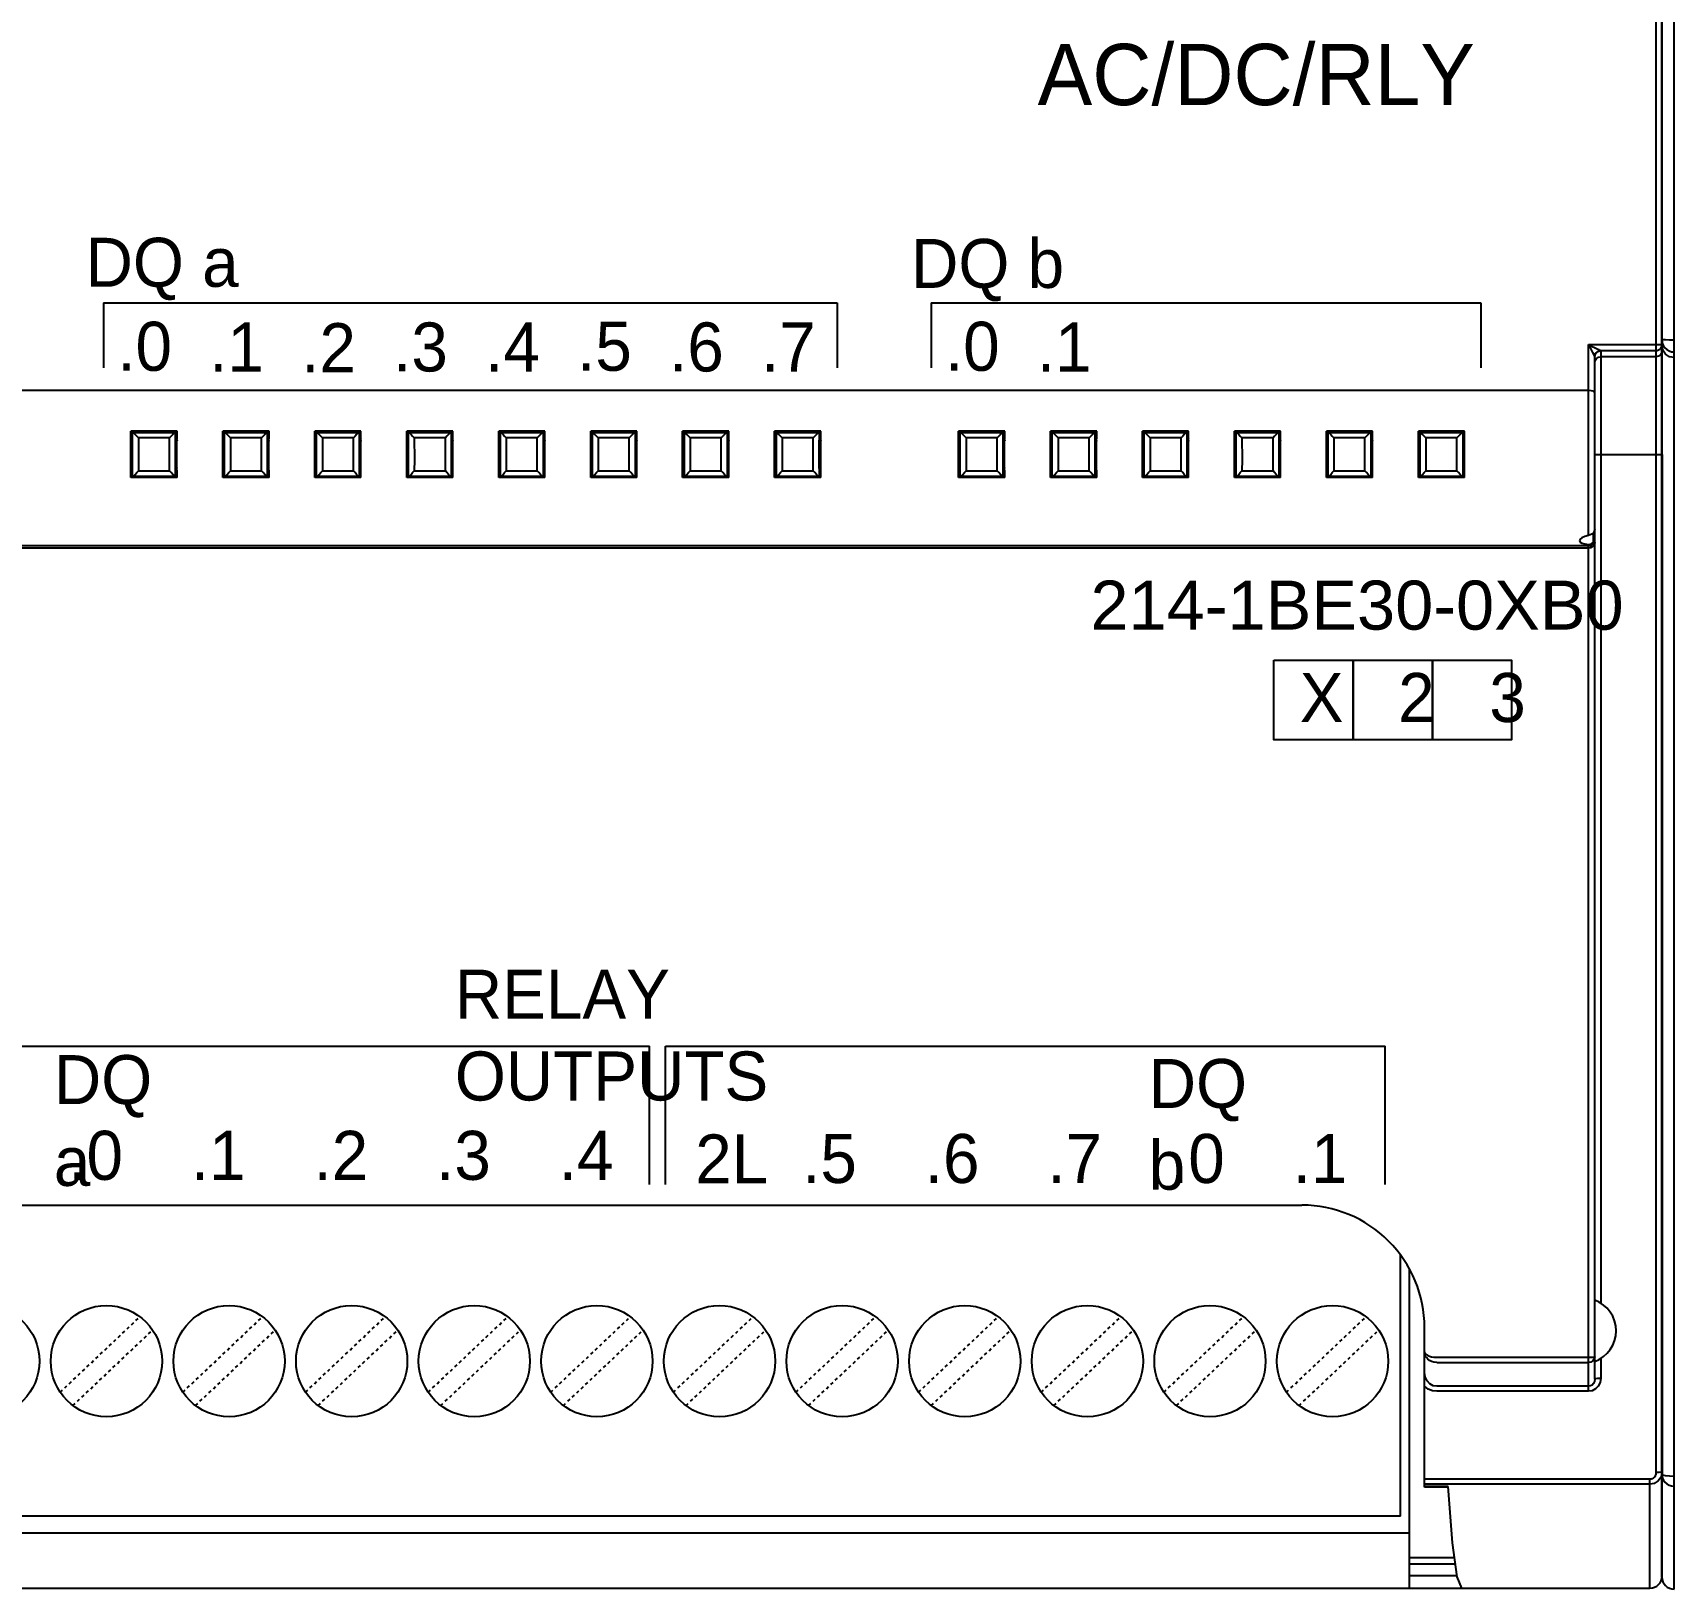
# Model space of a CAD drawing. Header units: millimetres. Extents: x 0 to 3565, y 0 to 2487.
# Drawn here: x 2708.1 to 2761.6, y 1843.8 to 1894.6 of the extents above; entities that cross this region are included whole.
import ezdxf

# ---------------------------------------------------------------- set-up
doc = ezdxf.new("R2010")
doc.units = ezdxf.units.MM
doc.linetypes.add('DOT', pattern=[0.2, 0.1, -0.1])

msp = doc.modelspace()

# ---------------------------------------------------------------- linework, layer by layer
at = {"color": 7, "linetype": 'Continuous'}
for p, q in [((2761.631, 1843.765), (2761.631, 1943.765)), ((2761.231, 1844.165), (2761.231, 1943.365)), ((2761.238, 1844.197), (2761.238, 1943.397)), ((2761.038, 1847.569), (2761.038, 1940.025)), ((2761.231, 1884.536), (2761.231, 1903.179)), ((2758.838, 1878.151), (2758.838, 1884.38)), ((2758.838, 1884.38), (2758.971, 1884.116)), ((2758.838, 1884.38), (2758.915, 1884.341)), ((2758.838, 1884.38), (2761.038, 1884.38)), ((2758.915, 1884.341), (2759.07, 1884.265)), ((2759.07, 1884.265), (2759.159, 1884.221)), ((2759.159, 1884.221), (2759.198, 1884.202)), ((2761.227, 1884.319), (2761.238, 1884.384)), ((2761.238, 1884.384), (2761.238, 1884.184)), ((2758.971, 1884.116), (2759.018, 1884.023)), ((2759.018, 1884.023), (2759.031, 1883.998)), ((2759.038, 1878.046), (2759.038, 1883.982)), ((2759.038, 1878.354), (2759.038, 1883.982)), ((2759.236, 1884.185), (2761.038, 1884.185)), ((2759.238, 1884.181), (2759.238, 1853.095)), ((2761.038, 1883.985), (2759.238, 1883.985)), ((2758.838, 1882.881), (2706.388, 1882.881)), ((2711.285, 1881.55), (2711.332, 1881.504)), ((2712.792, 1881.55), (2711.285, 1881.55)), ((2712.792, 1881.55), (2712.745, 1881.504)), ((2714.332, 1881.504), (2714.285, 1881.55)), ((2715.792, 1881.55), (2714.285, 1881.55)), ((2715.745, 1881.504), (2715.792, 1881.55)), ((2717.332, 1881.504), (2717.285, 1881.55)), ((2718.792, 1881.55), (2717.285, 1881.55)), ((2718.745, 1881.504), (2718.792, 1881.55)), ((2720.332, 1881.504), (2720.285, 1881.55)), ((2721.792, 1881.55), (2720.285, 1881.55)), ((2721.745, 1881.504), (2721.792, 1881.55)), ((2723.332, 1881.504), (2723.285, 1881.55)), ((2724.792, 1881.55), (2723.285, 1881.55)), ((2724.745, 1881.504), (2724.792, 1881.55)), ((2726.332, 1881.504), (2726.285, 1881.55)), ((2727.792, 1881.55), (2726.285, 1881.55)), ((2727.745, 1881.504), (2727.792, 1881.55)), ((2729.332, 1881.504), (2729.285, 1881.55)), ((2730.792, 1881.55), (2729.285, 1881.55)), ((2730.745, 1881.504), (2730.792, 1881.55)), ((2732.332, 1881.504), (2732.285, 1881.55)), ((2733.792, 1881.55), (2732.285, 1881.55)), ((2733.745, 1881.504), (2733.792, 1881.55)), ((2738.332, 1881.504), (2738.285, 1881.55)), ((2739.792, 1881.55), (2738.285, 1881.55)), ((2739.745, 1881.504), (2739.792, 1881.55)), ((2741.332, 1881.504), (2741.285, 1881.55)), ((2742.792, 1881.55), (2741.285, 1881.55)), ((2742.745, 1881.504), (2742.792, 1881.55)), ((2744.332, 1881.504), (2744.285, 1881.55)), ((2745.792, 1881.55), (2744.285, 1881.55)), ((2745.745, 1881.504), (2745.792, 1881.55)), ((2747.332, 1881.504), (2747.285, 1881.55)), ((2748.792, 1881.55), (2747.285, 1881.55)), ((2748.745, 1881.504), (2748.792, 1881.55)), ((2750.332, 1881.504), (2750.285, 1881.55)), ((2751.792, 1881.55), (2750.285, 1881.55)), ((2751.745, 1881.504), (2751.792, 1881.55)), ((2753.332, 1881.504), (2753.285, 1881.55)), ((2754.792, 1881.55), (2753.285, 1881.55)), ((2754.745, 1881.504), (2754.792, 1881.55)), ((2711.332, 1881.504), (2711.375, 1881.503)), ((2712.701, 1881.503), (2711.375, 1881.503)), ((2712.544, 1881.339), (2711.532, 1881.339)), ((2712.701, 1881.503), (2712.745, 1881.504)), ((2712.764, 1881.073), (2712.763, 1880.952)), ((2712.791, 1881.312), (2712.771, 1881.297)), ((2712.771, 1881.297), (2712.791, 1881.225)), ((2714.305, 1881.297), (2714.286, 1881.225)), ((2714.313, 1881.025), (2714.311, 1881.136)), ((2714.314, 1880.898), (2714.313, 1881.025)), ((2714.332, 1881.504), (2714.375, 1881.503)), ((2715.701, 1881.503), (2714.375, 1881.503)), ((2715.544, 1881.339), (2714.532, 1881.339)), ((2715.701, 1881.503), (2715.745, 1881.504)), ((2715.764, 1881.073), (2715.763, 1880.952)), ((2715.791, 1881.312), (2715.771, 1881.297)), ((2715.771, 1881.297), (2715.791, 1881.225)), ((2717.305, 1881.297), (2717.286, 1881.225)), ((2717.313, 1881.025), (2717.311, 1881.136)), ((2717.314, 1880.898), (2717.313, 1881.025)), ((2717.332, 1881.504), (2717.375, 1881.503)), ((2718.701, 1881.503), (2717.375, 1881.503)), ((2718.544, 1881.339), (2717.532, 1881.339)), ((2718.701, 1881.503), (2718.745, 1881.504)), ((2718.764, 1881.073), (2718.763, 1880.952)), ((2718.791, 1881.312), (2718.771, 1881.297)), ((2718.771, 1881.297), (2718.791, 1881.225)), ((2720.305, 1881.297), (2720.286, 1881.225)), ((2720.313, 1881.025), (2720.311, 1881.136)), ((2720.314, 1880.898), (2720.313, 1881.025)), ((2720.332, 1881.504), (2720.375, 1881.503)), ((2721.701, 1881.503), (2720.375, 1881.503)), ((2721.544, 1881.339), (2720.532, 1881.339)), ((2721.701, 1881.503), (2721.745, 1881.504)), ((2721.764, 1881.073), (2721.763, 1880.952)), ((2721.791, 1881.312), (2721.771, 1881.297)), ((2721.771, 1881.297), (2721.791, 1881.225)), ((2723.305, 1881.297), (2723.286, 1881.225)), ((2723.313, 1881.025), (2723.311, 1881.136)), ((2723.314, 1880.898), (2723.313, 1881.025)), ((2723.332, 1881.504), (2723.375, 1881.503)), ((2724.701, 1881.503), (2723.375, 1881.503)), ((2724.544, 1881.339), (2723.532, 1881.339)), ((2724.701, 1881.503), (2724.745, 1881.504)), ((2724.764, 1881.073), (2724.763, 1880.952)), ((2724.791, 1881.312), (2724.771, 1881.297)), ((2724.771, 1881.297), (2724.791, 1881.225)), ((2726.305, 1881.297), (2726.286, 1881.225)), ((2726.313, 1881.025), (2726.311, 1881.136)), ((2726.314, 1880.898), (2726.313, 1881.025)), ((2726.332, 1881.504), (2726.375, 1881.503)), ((2727.701, 1881.503), (2726.375, 1881.503)), ((2727.544, 1881.339), (2726.532, 1881.339)), ((2727.701, 1881.503), (2727.745, 1881.504)), ((2727.764, 1881.073), (2727.763, 1880.952)), ((2727.791, 1881.312), (2727.771, 1881.297)), ((2727.771, 1881.297), (2727.791, 1881.225)), ((2729.305, 1881.297), (2729.286, 1881.225)), ((2729.313, 1881.025), (2729.311, 1881.136)), ((2729.314, 1880.898), (2729.313, 1881.025)), ((2729.332, 1881.504), (2729.375, 1881.503)), ((2730.701, 1881.503), (2729.375, 1881.503)), ((2730.544, 1881.339), (2729.532, 1881.339)), ((2730.701, 1881.503), (2730.745, 1881.504)), ((2730.764, 1881.073), (2730.763, 1880.952)), ((2730.791, 1881.312), (2730.771, 1881.297)), ((2730.771, 1881.297), (2730.791, 1881.225)), ((2732.305, 1881.297), (2732.286, 1881.225)), ((2732.313, 1881.025), (2732.311, 1881.136)), ((2732.314, 1880.898), (2732.313, 1881.025)), ((2732.332, 1881.504), (2732.375, 1881.503)), ((2733.701, 1881.503), (2732.375, 1881.503)), ((2733.544, 1881.339), (2732.532, 1881.339)), ((2733.701, 1881.503), (2733.745, 1881.504)), ((2733.791, 1881.312), (2733.771, 1881.297)), ((2733.771, 1881.297), (2733.791, 1881.225)), ((2738.305, 1881.297), (2738.286, 1881.225)), ((2738.313, 1881.025), (2738.311, 1881.136)), ((2738.314, 1880.898), (2738.313, 1881.025)), ((2738.332, 1881.504), (2738.375, 1881.503)), ((2739.701, 1881.503), (2738.375, 1881.503)), ((2739.544, 1881.339), (2738.532, 1881.339)), ((2739.701, 1881.503), (2739.745, 1881.504)), ((2739.764, 1881.073), (2739.763, 1880.952)), ((2739.791, 1881.312), (2739.771, 1881.297)), ((2739.771, 1881.297), (2739.791, 1881.225)), ((2741.305, 1881.297), (2741.286, 1881.225)), ((2741.313, 1881.025), (2741.311, 1881.136)), ((2741.314, 1880.898), (2741.313, 1881.025)), ((2741.332, 1881.504), (2741.375, 1881.503)), ((2742.701, 1881.503), (2741.375, 1881.503)), ((2742.544, 1881.339), (2741.532, 1881.339)), ((2742.701, 1881.503), (2742.745, 1881.504)), ((2742.764, 1881.073), (2742.763, 1880.952)), ((2742.791, 1881.312), (2742.771, 1881.297)), ((2742.771, 1881.297), (2742.791, 1881.225)), ((2744.305, 1881.297), (2744.286, 1881.225)), ((2744.313, 1881.025), (2744.311, 1881.136)), ((2744.314, 1880.898), (2744.313, 1881.025)), ((2744.332, 1881.504), (2744.375, 1881.503)), ((2745.701, 1881.503), (2744.375, 1881.503)), ((2745.544, 1881.339), (2744.532, 1881.339)), ((2745.701, 1881.503), (2745.745, 1881.504)), ((2745.764, 1881.073), (2745.763, 1880.952)), ((2745.791, 1881.312), (2745.771, 1881.297)), ((2745.771, 1881.297), (2745.791, 1881.225)), ((2747.305, 1881.297), (2747.286, 1881.225)), ((2747.313, 1881.025), (2747.311, 1881.136)), ((2747.314, 1880.898), (2747.313, 1881.025)), ((2747.332, 1881.504), (2747.361, 1881.503)), ((2747.361, 1881.503), (2747.375, 1881.503)), ((2748.701, 1881.503), (2747.375, 1881.503)), ((2748.544, 1881.339), (2747.532, 1881.339)), ((2748.701, 1881.503), (2748.745, 1881.504)), ((2748.764, 1881.073), (2748.763, 1880.952)), ((2748.791, 1881.312), (2748.771, 1881.297)), ((2748.771, 1881.297), (2748.791, 1881.225)), ((2750.305, 1881.297), (2750.286, 1881.225)), ((2750.313, 1881.025), (2750.311, 1881.136)), ((2750.314, 1880.898), (2750.313, 1881.025)), ((2750.332, 1881.504), (2750.361, 1881.503)), ((2750.361, 1881.503), (2750.375, 1881.503)), ((2751.701, 1881.503), (2750.375, 1881.503)), ((2751.544, 1881.339), (2750.532, 1881.339)), ((2751.701, 1881.503), (2751.745, 1881.504)), ((2751.764, 1881.073), (2751.763, 1880.952)), ((2751.791, 1881.312), (2751.771, 1881.297)), ((2751.771, 1881.297), (2751.791, 1881.225)), ((2753.305, 1881.297), (2753.286, 1881.225)), ((2753.313, 1881.025), (2753.311, 1881.136)), ((2753.314, 1880.898), (2753.313, 1881.025)), ((2753.332, 1881.504), (2753.361, 1881.503)), ((2753.361, 1881.503), (2753.375, 1881.503)), ((2754.701, 1881.503), (2753.375, 1881.503)), ((2754.544, 1881.339), (2753.532, 1881.339)), ((2754.701, 1881.503), (2754.745, 1881.504)), ((2712.763, 1880.952), (2712.763, 1880.821)), ((2712.763, 1880.821), (2712.763, 1880.688)), ((2712.763, 1880.688), (2712.764, 1880.563)), ((2712.764, 1880.563), (2712.765, 1880.454)), ((2714.312, 1880.512), (2714.313, 1880.633)), ((2714.313, 1880.633), (2714.314, 1880.764)), ((2714.314, 1880.764), (2714.314, 1880.898)), ((2715.763, 1880.952), (2715.763, 1880.821)), ((2715.763, 1880.821), (2715.763, 1880.688)), ((2715.763, 1880.688), (2715.764, 1880.563)), ((2715.764, 1880.563), (2715.765, 1880.454)), ((2717.312, 1880.512), (2717.313, 1880.633)), ((2717.313, 1880.633), (2717.314, 1880.764)), ((2717.314, 1880.764), (2717.314, 1880.898)), ((2718.763, 1880.952), (2718.763, 1880.821)), ((2718.763, 1880.821), (2718.763, 1880.688)), ((2718.763, 1880.688), (2718.764, 1880.563)), ((2718.764, 1880.563), (2718.765, 1880.454)), ((2720.312, 1880.512), (2720.313, 1880.633)), ((2720.313, 1880.633), (2720.314, 1880.764)), ((2720.314, 1880.764), (2720.314, 1880.898)), ((2721.763, 1880.952), (2721.763, 1880.821)), ((2721.763, 1880.821), (2721.763, 1880.688)), ((2721.763, 1880.688), (2721.764, 1880.563)), ((2721.764, 1880.563), (2721.765, 1880.454)), ((2723.312, 1880.512), (2723.313, 1880.633)), ((2723.313, 1880.633), (2723.314, 1880.764)), ((2723.314, 1880.764), (2723.314, 1880.898)), ((2724.763, 1880.952), (2724.763, 1880.821)), ((2724.763, 1880.821), (2724.763, 1880.688)), ((2724.763, 1880.688), (2724.764, 1880.563)), ((2724.764, 1880.563), (2724.765, 1880.454)), ((2726.312, 1880.512), (2726.313, 1880.633)), ((2726.313, 1880.633), (2726.314, 1880.764)), ((2726.314, 1880.764), (2726.314, 1880.898)), ((2727.763, 1880.952), (2727.763, 1880.821)), ((2727.763, 1880.821), (2727.763, 1880.688)), ((2727.763, 1880.688), (2727.764, 1880.563)), ((2727.764, 1880.563), (2727.765, 1880.454)), ((2729.312, 1880.512), (2729.313, 1880.633)), ((2729.313, 1880.633), (2729.314, 1880.764)), ((2729.314, 1880.764), (2729.314, 1880.898)), ((2730.763, 1880.952), (2730.763, 1880.821)), ((2730.763, 1880.821), (2730.763, 1880.688)), ((2730.763, 1880.688), (2730.764, 1880.563)), ((2730.764, 1880.563), (2730.765, 1880.454)), ((2732.312, 1880.512), (2732.313, 1880.633)), ((2732.313, 1880.633), (2732.314, 1880.764)), ((2732.314, 1880.764), (2732.314, 1880.898)), ((2733.763, 1880.821), (2733.763, 1880.688)), ((2733.763, 1880.688), (2733.764, 1880.563)), ((2733.764, 1880.563), (2733.765, 1880.454)), ((2738.312, 1880.512), (2738.313, 1880.633)), ((2738.313, 1880.633), (2738.314, 1880.764)), ((2738.314, 1880.764), (2738.314, 1880.898)), ((2739.763, 1880.952), (2739.763, 1880.821)), ((2739.763, 1880.821), (2739.763, 1880.688)), ((2739.763, 1880.688), (2739.764, 1880.563)), ((2739.764, 1880.563), (2739.765, 1880.454)), ((2741.312, 1880.512), (2741.313, 1880.633)), ((2741.313, 1880.633), (2741.314, 1880.764)), ((2741.314, 1880.764), (2741.314, 1880.898)), ((2742.763, 1880.952), (2742.763, 1880.821)), ((2742.763, 1880.821), (2742.763, 1880.688)), ((2742.763, 1880.688), (2742.764, 1880.563)), ((2742.764, 1880.563), (2742.765, 1880.454)), ((2744.312, 1880.512), (2744.313, 1880.633)), ((2744.313, 1880.633), (2744.314, 1880.764)), ((2744.314, 1880.764), (2744.314, 1880.898)), ((2745.763, 1880.952), (2745.763, 1880.821)), ((2745.763, 1880.821), (2745.763, 1880.688)), ((2745.763, 1880.688), (2745.764, 1880.563)), ((2745.764, 1880.563), (2745.765, 1880.454)), ((2747.312, 1880.512), (2747.313, 1880.633)), ((2747.313, 1880.633), (2747.314, 1880.764)), ((2747.314, 1880.764), (2747.314, 1880.898)), ((2748.763, 1880.952), (2748.763, 1880.821)), ((2748.763, 1880.821), (2748.763, 1880.688)), ((2748.763, 1880.688), (2748.764, 1880.563)), ((2748.764, 1880.563), (2748.765, 1880.454)), ((2750.312, 1880.512), (2750.313, 1880.633)), ((2750.313, 1880.633), (2750.314, 1880.764)), ((2750.314, 1880.764), (2750.314, 1880.898)), ((2751.763, 1880.952), (2751.763, 1880.821)), ((2751.763, 1880.821), (2751.763, 1880.688)), ((2751.763, 1880.688), (2751.764, 1880.563)), ((2751.764, 1880.563), (2751.765, 1880.454)), ((2753.312, 1880.512), (2753.313, 1880.633)), ((2753.313, 1880.633), (2753.314, 1880.764)), ((2753.314, 1880.764), (2753.314, 1880.898)), ((2759.038, 1880.797), (2761.238, 1880.797)), ((2761.238, 1880.797), (2761.238, 1847.602)), ((2711.285, 1880.044), (2711.332, 1880.09)), ((2712.792, 1880.044), (2711.285, 1880.044)), ((2711.375, 1880.091), (2711.332, 1880.09)), ((2711.375, 1880.091), (2712.701, 1880.091)), ((2711.532, 1880.255), (2712.544, 1880.255)), ((2712.745, 1880.09), (2712.701, 1880.091)), ((2712.792, 1880.044), (2712.745, 1880.09)), ((2712.771, 1880.297), (2712.791, 1880.369)), ((2714.332, 1880.09), (2714.285, 1880.044)), ((2715.792, 1880.044), (2714.285, 1880.044)), ((2714.305, 1880.297), (2714.286, 1880.369)), ((2714.286, 1880.282), (2714.305, 1880.297)), ((2714.375, 1880.091), (2714.332, 1880.09)), ((2714.375, 1880.091), (2715.701, 1880.091)), ((2714.532, 1880.255), (2715.544, 1880.255)), ((2715.745, 1880.09), (2715.701, 1880.091)), ((2715.745, 1880.09), (2715.792, 1880.044)), ((2715.771, 1880.297), (2715.791, 1880.369)), ((2717.332, 1880.09), (2717.285, 1880.044)), ((2718.792, 1880.044), (2717.285, 1880.044)), ((2717.305, 1880.297), (2717.286, 1880.369)), ((2717.286, 1880.282), (2717.305, 1880.297)), ((2717.375, 1880.091), (2717.332, 1880.09)), ((2717.375, 1880.091), (2718.701, 1880.091)), ((2717.532, 1880.255), (2718.544, 1880.255)), ((2718.745, 1880.09), (2718.701, 1880.091)), ((2718.745, 1880.09), (2718.792, 1880.044)), ((2718.771, 1880.297), (2718.791, 1880.369)), ((2720.332, 1880.09), (2720.285, 1880.044)), ((2721.792, 1880.044), (2720.285, 1880.044)), ((2720.305, 1880.297), (2720.286, 1880.369)), ((2720.286, 1880.282), (2720.305, 1880.297)), ((2720.375, 1880.091), (2720.332, 1880.09)), ((2720.375, 1880.091), (2721.701, 1880.091)), ((2720.532, 1880.255), (2721.544, 1880.255)), ((2721.745, 1880.09), (2721.701, 1880.091)), ((2721.745, 1880.09), (2721.792, 1880.044)), ((2721.771, 1880.297), (2721.791, 1880.369)), ((2723.332, 1880.09), (2723.285, 1880.044)), ((2724.792, 1880.044), (2723.285, 1880.044)), ((2723.305, 1880.297), (2723.286, 1880.369)), ((2723.286, 1880.282), (2723.305, 1880.297)), ((2723.375, 1880.091), (2723.332, 1880.09)), ((2723.375, 1880.091), (2724.701, 1880.091)), ((2723.532, 1880.255), (2724.544, 1880.255)), ((2724.745, 1880.09), (2724.701, 1880.091)), ((2724.745, 1880.09), (2724.792, 1880.044)), ((2724.771, 1880.297), (2724.791, 1880.369)), ((2726.332, 1880.09), (2726.285, 1880.044)), ((2727.792, 1880.044), (2726.285, 1880.044)), ((2726.305, 1880.297), (2726.286, 1880.369)), ((2726.286, 1880.282), (2726.305, 1880.297)), ((2726.375, 1880.091), (2726.332, 1880.09)), ((2726.375, 1880.091), (2727.701, 1880.091)), ((2726.532, 1880.255), (2727.544, 1880.255)), ((2727.745, 1880.09), (2727.701, 1880.091)), ((2727.745, 1880.09), (2727.792, 1880.044)), ((2727.771, 1880.297), (2727.791, 1880.369)), ((2729.332, 1880.09), (2729.285, 1880.044)), ((2730.792, 1880.044), (2729.285, 1880.044)), ((2729.305, 1880.297), (2729.286, 1880.369)), ((2729.286, 1880.282), (2729.305, 1880.297)), ((2729.375, 1880.091), (2729.332, 1880.09)), ((2729.375, 1880.091), (2730.701, 1880.091)), ((2729.532, 1880.255), (2730.544, 1880.255)), ((2730.745, 1880.09), (2730.701, 1880.091)), ((2730.745, 1880.09), (2730.792, 1880.044)), ((2730.771, 1880.297), (2730.791, 1880.369)), ((2732.332, 1880.09), (2732.285, 1880.044)), ((2733.792, 1880.044), (2732.285, 1880.044)), ((2732.305, 1880.297), (2732.286, 1880.369)), ((2732.286, 1880.282), (2732.305, 1880.297)), ((2732.375, 1880.091), (2732.332, 1880.09)), ((2732.375, 1880.091), (2733.701, 1880.091)), ((2732.532, 1880.255), (2733.544, 1880.255)), ((2733.745, 1880.09), (2733.701, 1880.091)), ((2733.745, 1880.09), (2733.792, 1880.044)), ((2733.771, 1880.297), (2733.791, 1880.369)), ((2738.332, 1880.09), (2738.285, 1880.044)), ((2739.792, 1880.044), (2738.285, 1880.044)), ((2738.305, 1880.297), (2738.286, 1880.369)), ((2738.286, 1880.282), (2738.305, 1880.297)), ((2738.375, 1880.091), (2738.332, 1880.09)), ((2738.375, 1880.091), (2739.701, 1880.091)), ((2738.532, 1880.255), (2739.544, 1880.255)), ((2739.745, 1880.09), (2739.701, 1880.091)), ((2739.745, 1880.09), (2739.792, 1880.044)), ((2739.771, 1880.297), (2739.791, 1880.369)), ((2741.332, 1880.09), (2741.285, 1880.044)), ((2742.792, 1880.044), (2741.285, 1880.044)), ((2741.305, 1880.297), (2741.286, 1880.369)), ((2741.286, 1880.282), (2741.305, 1880.297)), ((2741.375, 1880.091), (2741.332, 1880.09)), ((2741.375, 1880.091), (2742.701, 1880.091)), ((2741.532, 1880.255), (2742.544, 1880.255)), ((2742.745, 1880.09), (2742.701, 1880.091)), ((2742.745, 1880.09), (2742.792, 1880.044)), ((2742.771, 1880.297), (2742.791, 1880.369)), ((2744.332, 1880.09), (2744.285, 1880.044)), ((2745.792, 1880.044), (2744.285, 1880.044)), ((2744.305, 1880.297), (2744.286, 1880.369)), ((2744.286, 1880.282), (2744.305, 1880.297)), ((2744.375, 1880.091), (2744.332, 1880.09)), ((2744.375, 1880.091), (2745.701, 1880.091)), ((2744.532, 1880.255), (2745.544, 1880.255)), ((2745.745, 1880.09), (2745.701, 1880.091)), ((2745.745, 1880.09), (2745.792, 1880.044)), ((2745.771, 1880.297), (2745.791, 1880.369)), ((2747.332, 1880.09), (2747.285, 1880.044)), ((2748.792, 1880.044), (2747.285, 1880.044)), ((2747.305, 1880.297), (2747.286, 1880.369)), ((2747.286, 1880.282), (2747.305, 1880.297)), ((2747.375, 1880.091), (2747.332, 1880.09)), ((2747.375, 1880.091), (2748.701, 1880.091)), ((2747.532, 1880.255), (2748.544, 1880.255)), ((2748.745, 1880.09), (2748.701, 1880.091)), ((2748.745, 1880.09), (2748.792, 1880.044)), ((2748.771, 1880.297), (2748.791, 1880.369)), ((2750.332, 1880.09), (2750.285, 1880.044)), ((2751.792, 1880.044), (2750.285, 1880.044)), ((2750.305, 1880.297), (2750.286, 1880.369)), ((2750.286, 1880.282), (2750.305, 1880.297)), ((2750.375, 1880.091), (2750.332, 1880.09)), ((2750.375, 1880.091), (2751.701, 1880.091)), ((2750.532, 1880.255), (2751.544, 1880.255)), ((2751.716, 1880.091), (2751.701, 1880.091)), ((2751.745, 1880.09), (2751.716, 1880.091)), ((2751.745, 1880.09), (2751.792, 1880.044)), ((2751.771, 1880.297), (2751.791, 1880.369)), ((2753.332, 1880.09), (2753.285, 1880.044)), ((2754.792, 1880.044), (2753.285, 1880.044)), ((2753.305, 1880.297), (2753.286, 1880.369)), ((2753.286, 1880.282), (2753.305, 1880.297)), ((2753.375, 1880.091), (2753.332, 1880.09)), ((2753.375, 1880.091), (2754.701, 1880.091)), ((2753.532, 1880.255), (2754.544, 1880.255)), ((2754.716, 1880.091), (2754.701, 1880.091)), ((2754.745, 1880.09), (2754.716, 1880.091)), ((2754.745, 1880.09), (2754.792, 1880.044)), ((2758.838, 1877.808), (2706.388, 1877.808)), ((2758.838, 1850.223), (2758.838, 1877.861)), ((2758.988, 1878.228), (2758.988, 1877.92)), ((2758.988, 1877.92), (2759.025, 1877.979)), ((2759.023, 1877.931), (2759.038, 1878.008)), ((2759.025, 1877.979), (2759.038, 1878.046)), ((2759.038, 1850.624), (2759.038, 1878.008)), ((2758.838, 1877.741), (2706.388, 1877.741)), ((2707.488, 1856.297), (2749.488, 1856.297)), ((2752.698, 1846.147), (2752.698, 1854.683)), ((2752.988, 1854.233), (2752.988, 1843.797)), ((2753.488, 1847.094), (2753.488, 1852.297)), ((2753.888, 1851.334), (2758.838, 1851.334)), ((2753.888, 1851.161), (2758.838, 1851.161)), ((2759.238, 1851.299), (2759.238, 1850.654)), ((2758.838, 1850.385), (2753.888, 1850.385)), ((2758.838, 1850.223), (2753.888, 1850.223)), ((2760.838, 1847.352), (2753.488, 1847.352)), ((2760.838, 1843.797), (2760.838, 1847.352)), ((2760.838, 1847.192), (2753.488, 1847.192)), ((2754.257, 1847.12), (2753.488, 1847.12)), ((2754.26, 1847.094), (2753.488, 1847.094)), ((2754.404, 1845.279), (2754.257, 1847.12)), ((2752.698, 1846.147), (2703.788, 1846.147)), ((2703.988, 1845.607), (2752.988, 1845.607)), ((2752.988, 1844.797), (2754.468, 1844.797)), ((2752.988, 1844.597), (2754.495, 1844.597)), ((2754.549, 1844.197), (2752.988, 1844.197)), ((2651.638, 1843.797), (2760.838, 1843.797))]:
    msp.add_line(p, q, dxfattribs=at)
for p, q in [((2710.388, 1885.742), (2710.388, 1883.626)), ((2710.388, 1885.742), (2734.327, 1885.742)), ((2734.327, 1885.742), (2734.327, 1883.626)), ((2737.388, 1885.742), (2737.388, 1883.626)), ((2737.388, 1885.742), (2755.327, 1885.742)), ((2755.327, 1885.742), (2755.327, 1883.626)), ((2704.729, 1861.485), (2728.203, 1861.485)), ((2728.203, 1856.971), (2728.203, 1861.485)), ((2728.729, 1856.971), (2728.729, 1861.485)), ((2728.729, 1861.485), (2752.203, 1861.485)), ((2752.203, 1856.971), (2752.203, 1861.485))]:
    msp.add_line(p, q)
at = {"linetype": 'DOT'}
for p, q in [((2708.982, 1850.194), (2711.582, 1852.656)), ((2712.982, 1850.194), (2715.582, 1852.656)), ((2716.982, 1850.194), (2719.582, 1852.656)), ((2720.982, 1850.194), (2723.582, 1852.656)), ((2724.982, 1850.194), (2727.582, 1852.656)), ((2728.982, 1850.194), (2731.582, 1852.656)), ((2732.982, 1850.194), (2735.582, 1852.656)), ((2736.982, 1850.194), (2739.582, 1852.656)), ((2740.982, 1850.194), (2743.582, 1852.656)), ((2744.982, 1850.194), (2747.582, 1852.656)), ((2748.982, 1850.194), (2751.582, 1852.656)), ((2709.395, 1849.758), (2711.994, 1852.22)), ((2713.395, 1849.758), (2715.994, 1852.22)), ((2717.395, 1849.758), (2719.994, 1852.22)), ((2721.395, 1849.758), (2723.994, 1852.22)), ((2725.395, 1849.758), (2727.994, 1852.22)), ((2729.395, 1849.758), (2731.994, 1852.22)), ((2733.395, 1849.758), (2735.994, 1852.22)), ((2737.395, 1849.758), (2739.994, 1852.22)), ((2741.395, 1849.758), (2743.994, 1852.22)), ((2745.395, 1849.758), (2747.994, 1852.22)), ((2749.395, 1849.758), (2751.994, 1852.22))]:
    msp.add_line(p, q, dxfattribs=at)
at = {"color": 7, "linetype": 'Continuous'}
for points in [[(2759.198, 1884.202), (2759.212, 1884.196), (2759.223, 1884.191), (2759.231, 1884.187), (2759.236, 1884.185)], [(2761.038, 1884.38), (2761.115, 1884.38), (2761.181, 1884.381), (2761.224, 1884.383), (2761.238, 1884.384)], [(2761.038, 1884.185), (2761.079, 1884.189), (2761.121, 1884.203), (2761.163, 1884.228), (2761.2, 1884.267), (2761.227, 1884.319)], [(2761.231, 1884.536), (2761.236, 1884.473), (2761.253, 1884.406), (2761.283, 1884.339), (2761.329, 1884.275), (2761.389, 1884.219), (2761.462, 1884.175), (2761.545, 1884.147), (2761.631, 1884.138)], [(2761.631, 1884.528), (2761.477, 1884.528), (2761.347, 1884.53), (2761.26, 1884.533), (2761.231, 1884.536)], [(2761.631, 1883.953), (2761.478, 1883.983), (2761.348, 1884.07), (2761.261, 1884.199), (2761.231, 1884.352)], [(2759.031, 1883.998), (2759.035, 1883.991), (2759.037, 1883.986)], [(2759.037, 1883.986), (2759.065, 1884.085), (2759.137, 1884.158), (2759.236, 1884.185)], [(2759.037, 1883.986), (2759.038, 1883.984), (2759.038, 1883.982)], [(2759.038, 1883.982), (2759.065, 1884.082), (2759.138, 1884.155), (2759.238, 1884.181)], [(2759.038, 1883.785), (2759.054, 1883.862), (2759.097, 1883.926)], [(2759.097, 1883.926), (2759.162, 1883.97), (2759.238, 1883.985)], [(2759.236, 1884.185), (2759.238, 1884.183), (2759.238, 1884.181)], [(2761.238, 1884.184), (2761.223, 1884.108), (2761.18, 1884.043), (2761.115, 1884), (2761.038, 1883.985)], [(2759.038, 1882.8), (2759.024, 1882.83), (2758.983, 1882.856), (2758.918, 1882.874), (2758.838, 1882.881)], [(2711.285, 1880.044), (2711.286, 1880.543), (2711.286, 1881.05), (2711.285, 1881.55)], [(2712.792, 1880.044), (2712.79, 1880.543), (2712.79, 1881.05), (2712.792, 1881.55)], [(2714.285, 1880.044), (2714.286, 1880.543), (2714.286, 1881.05), (2714.285, 1881.55)], [(2715.792, 1880.044), (2715.79, 1880.543), (2715.79, 1881.05), (2715.792, 1881.55)], [(2717.285, 1880.044), (2717.286, 1880.543), (2717.286, 1881.05), (2717.285, 1881.55)], [(2718.792, 1880.044), (2718.79, 1880.543), (2718.79, 1881.05), (2718.792, 1881.55)], [(2720.285, 1880.044), (2720.286, 1880.543), (2720.286, 1881.05), (2720.285, 1881.55)], [(2721.792, 1880.044), (2721.79, 1880.543), (2721.79, 1881.05), (2721.792, 1881.55)], [(2723.285, 1880.044), (2723.286, 1880.543), (2723.286, 1881.05), (2723.285, 1881.55)], [(2724.792, 1880.044), (2724.79, 1880.543), (2724.79, 1881.05), (2724.792, 1881.55)], [(2726.285, 1880.044), (2726.286, 1880.543), (2726.286, 1881.05), (2726.285, 1881.55)], [(2727.792, 1880.044), (2727.79, 1880.543), (2727.79, 1881.05), (2727.792, 1881.55)], [(2729.285, 1880.044), (2729.286, 1880.543), (2729.286, 1881.05), (2729.285, 1881.55)], [(2730.792, 1880.044), (2730.79, 1880.543), (2730.79, 1881.05), (2730.792, 1881.55)], [(2732.285, 1880.044), (2732.286, 1880.543), (2732.286, 1881.05), (2732.285, 1881.55)], [(2733.792, 1880.044), (2733.79, 1880.543), (2733.79, 1881.05), (2733.792, 1881.55)], [(2738.285, 1880.044), (2738.286, 1880.543), (2738.286, 1881.05), (2738.285, 1881.55)], [(2739.792, 1880.044), (2739.79, 1880.543), (2739.79, 1881.05), (2739.792, 1881.55)], [(2741.285, 1880.044), (2741.286, 1880.543), (2741.286, 1881.05), (2741.285, 1881.55)], [(2742.792, 1880.044), (2742.79, 1880.543), (2742.79, 1881.05), (2742.792, 1881.55)], [(2744.285, 1880.044), (2744.286, 1880.543), (2744.286, 1881.05), (2744.285, 1881.55)], [(2745.792, 1880.044), (2745.79, 1880.543), (2745.79, 1881.05), (2745.792, 1881.55)], [(2747.285, 1880.044), (2747.286, 1880.543), (2747.286, 1881.05), (2747.285, 1881.55)], [(2748.792, 1880.044), (2748.79, 1880.543), (2748.79, 1881.05), (2748.792, 1881.55)], [(2750.285, 1880.044), (2750.286, 1880.543), (2750.286, 1881.05), (2750.285, 1881.55)], [(2751.792, 1880.044), (2751.79, 1880.543), (2751.79, 1881.05), (2751.792, 1881.55)], [(2753.285, 1880.044), (2753.286, 1880.543), (2753.286, 1881.05), (2753.285, 1881.55)], [(2754.792, 1880.044), (2754.79, 1880.543), (2754.79, 1881.05), (2754.792, 1881.55)], [(2711.332, 1881.504), (2711.333, 1881.034), (2711.333, 1880.56), (2711.332, 1880.09)], [(2711.375, 1881.503), (2711.426, 1881.448), (2711.478, 1881.394), (2711.532, 1881.339)], [(2711.532, 1881.339), (2711.533, 1880.616), (2711.532, 1880.255)], [(2712.701, 1881.503), (2712.651, 1881.448), (2712.598, 1881.394), (2712.544, 1881.339)], [(2712.544, 1880.255), (2712.544, 1880.978), (2712.544, 1881.339)], [(2712.745, 1880.09), (2712.744, 1880.56), (2712.744, 1881.034), (2712.745, 1881.504)], [(2712.771, 1881.297), (2712.77, 1881.29), (2712.769, 1881.272), (2712.768, 1881.246), (2712.767, 1881.213), (2712.766, 1881.173), (2712.764, 1881.073)], [(2714.311, 1881.136), (2714.311, 1881.182), (2714.31, 1881.221), (2714.309, 1881.253), (2714.308, 1881.276), (2714.306, 1881.291), (2714.305, 1881.297)], [(2714.332, 1881.504), (2714.333, 1881.034), (2714.333, 1880.56), (2714.332, 1880.09)], [(2714.375, 1881.503), (2714.426, 1881.448), (2714.478, 1881.394), (2714.532, 1881.339)], [(2714.532, 1881.339), (2714.533, 1880.616), (2714.532, 1880.255)], [(2715.701, 1881.503), (2715.651, 1881.448), (2715.598, 1881.394), (2715.544, 1881.339)], [(2715.544, 1880.255), (2715.544, 1880.978), (2715.544, 1881.339)], [(2715.745, 1880.09), (2715.744, 1880.56), (2715.744, 1881.034), (2715.745, 1881.504)], [(2715.771, 1881.297), (2715.77, 1881.29), (2715.769, 1881.272), (2715.768, 1881.246), (2715.767, 1881.213), (2715.766, 1881.173), (2715.764, 1881.073)], [(2717.311, 1881.136), (2717.311, 1881.182), (2717.31, 1881.221), (2717.309, 1881.253), (2717.308, 1881.276), (2717.306, 1881.291), (2717.305, 1881.297)], [(2717.332, 1881.504), (2717.333, 1881.034), (2717.333, 1880.56), (2717.332, 1880.09)], [(2717.375, 1881.503), (2717.426, 1881.448), (2717.478, 1881.394), (2717.532, 1881.339)], [(2717.532, 1881.339), (2717.533, 1880.616), (2717.532, 1880.255)], [(2718.701, 1881.503), (2718.651, 1881.448), (2718.598, 1881.394), (2718.544, 1881.339)], [(2718.544, 1880.255), (2718.544, 1880.978), (2718.544, 1881.339)], [(2718.745, 1880.09), (2718.744, 1880.56), (2718.744, 1881.034), (2718.745, 1881.504)], [(2718.771, 1881.297), (2718.77, 1881.29), (2718.769, 1881.272), (2718.768, 1881.246), (2718.767, 1881.213), (2718.766, 1881.173), (2718.764, 1881.073)], [(2720.311, 1881.136), (2720.311, 1881.182), (2720.31, 1881.221), (2720.309, 1881.253), (2720.308, 1881.276), (2720.306, 1881.291), (2720.305, 1881.297)], [(2720.332, 1881.504), (2720.333, 1881.034), (2720.333, 1880.56), (2720.332, 1880.09)], [(2720.375, 1881.503), (2720.426, 1881.448), (2720.478, 1881.394), (2720.532, 1881.339)], [(2720.532, 1881.339), (2720.533, 1880.616), (2720.532, 1880.255)], [(2721.701, 1881.503), (2721.651, 1881.448), (2721.598, 1881.394), (2721.544, 1881.339)], [(2721.544, 1880.255), (2721.544, 1880.978), (2721.544, 1881.339)], [(2721.745, 1880.09), (2721.744, 1880.56), (2721.744, 1881.034), (2721.745, 1881.504)], [(2721.771, 1881.297), (2721.77, 1881.29), (2721.769, 1881.272), (2721.768, 1881.246), (2721.767, 1881.213), (2721.766, 1881.173), (2721.764, 1881.073)], [(2723.311, 1881.136), (2723.311, 1881.182), (2723.31, 1881.221), (2723.309, 1881.253), (2723.308, 1881.276), (2723.306, 1881.291), (2723.305, 1881.297)], [(2723.332, 1881.504), (2723.333, 1881.034), (2723.333, 1880.56), (2723.332, 1880.09)], [(2723.375, 1881.503), (2723.426, 1881.449), (2723.478, 1881.394), (2723.532, 1881.339)], [(2723.532, 1881.339), (2723.533, 1880.616), (2723.532, 1880.255)], [(2724.701, 1881.503), (2724.651, 1881.449), (2724.598, 1881.394), (2724.544, 1881.339)], [(2724.544, 1880.255), (2724.544, 1880.978), (2724.544, 1881.339)], [(2724.745, 1880.09), (2724.744, 1880.56), (2724.744, 1881.034), (2724.745, 1881.504)], [(2724.771, 1881.297), (2724.77, 1881.29), (2724.769, 1881.272), (2724.768, 1881.246), (2724.767, 1881.213), (2724.766, 1881.173), (2724.764, 1881.073)], [(2726.311, 1881.136), (2726.311, 1881.182), (2726.31, 1881.221), (2726.309, 1881.253), (2726.308, 1881.276), (2726.306, 1881.291), (2726.305, 1881.297)], [(2726.332, 1881.504), (2726.333, 1881.034), (2726.333, 1880.56), (2726.332, 1880.09)], [(2726.375, 1881.503), (2726.426, 1881.449), (2726.478, 1881.394), (2726.532, 1881.339)], [(2726.532, 1881.339), (2726.533, 1880.616), (2726.532, 1880.255)], [(2727.701, 1881.503), (2727.651, 1881.449), (2727.598, 1881.394), (2727.544, 1881.339)], [(2727.544, 1880.255), (2727.544, 1880.978), (2727.544, 1881.339)], [(2727.745, 1880.09), (2727.744, 1880.56), (2727.744, 1881.034), (2727.745, 1881.504)], [(2727.771, 1881.297), (2727.77, 1881.29), (2727.769, 1881.272), (2727.768, 1881.246), (2727.767, 1881.213), (2727.766, 1881.173), (2727.764, 1881.073)], [(2729.311, 1881.136), (2729.311, 1881.182), (2729.31, 1881.221), (2729.309, 1881.253), (2729.308, 1881.276), (2729.306, 1881.291), (2729.305, 1881.297)], [(2729.332, 1881.504), (2729.333, 1881.034), (2729.333, 1880.56), (2729.332, 1880.09)], [(2729.375, 1881.503), (2729.426, 1881.449), (2729.478, 1881.394), (2729.532, 1881.339)], [(2729.532, 1881.339), (2729.533, 1880.616), (2729.532, 1880.255)], [(2730.701, 1881.503), (2730.651, 1881.449), (2730.598, 1881.394), (2730.544, 1881.339)], [(2730.544, 1880.255), (2730.544, 1880.978), (2730.544, 1881.339)], [(2730.745, 1880.09), (2730.744, 1880.56), (2730.744, 1881.034), (2730.745, 1881.504)], [(2730.771, 1881.297), (2730.77, 1881.29), (2730.769, 1881.272), (2730.768, 1881.246), (2730.767, 1881.213), (2730.766, 1881.173), (2730.764, 1881.073)], [(2732.311, 1881.136), (2732.311, 1881.182), (2732.31, 1881.221), (2732.309, 1881.253), (2732.308, 1881.276), (2732.306, 1881.291), (2732.305, 1881.297)], [(2732.332, 1881.504), (2732.333, 1881.034), (2732.333, 1880.56), (2732.332, 1880.09)], [(2732.375, 1881.503), (2732.426, 1881.449), (2732.478, 1881.394), (2732.532, 1881.339)], [(2732.532, 1881.339), (2732.533, 1880.616), (2732.532, 1880.255)], [(2733.701, 1881.503), (2733.651, 1881.449), (2733.598, 1881.394), (2733.544, 1881.339)], [(2733.544, 1880.255), (2733.544, 1880.978), (2733.544, 1881.339)], [(2733.745, 1880.09), (2733.744, 1880.56), (2733.744, 1881.034), (2733.745, 1881.504)], [(2733.764, 1881.015), (2733.763, 1880.952), (2733.763, 1880.821)], [(2733.771, 1881.297), (2733.77, 1881.29), (2733.769, 1881.272), (2733.768, 1881.246), (2733.767, 1881.213), (2733.766, 1881.173), (2733.765, 1881.126), (2733.764, 1881.015)], [(2738.311, 1881.136), (2738.311, 1881.182), (2738.31, 1881.221), (2738.309, 1881.253), (2738.308, 1881.276), (2738.306, 1881.291), (2738.305, 1881.297)], [(2738.332, 1881.504), (2738.333, 1881.034), (2738.333, 1880.56), (2738.332, 1880.09)], [(2738.375, 1881.503), (2738.426, 1881.449), (2738.478, 1881.394), (2738.532, 1881.339)], [(2738.532, 1881.339), (2738.533, 1880.616), (2738.532, 1880.255)], [(2739.701, 1881.503), (2739.651, 1881.449), (2739.598, 1881.394), (2739.544, 1881.339)], [(2739.544, 1880.255), (2739.544, 1880.978), (2739.544, 1881.339)], [(2739.745, 1880.09), (2739.744, 1880.56), (2739.744, 1881.034), (2739.745, 1881.504)], [(2739.771, 1881.297), (2739.77, 1881.29), (2739.769, 1881.272), (2739.768, 1881.246), (2739.767, 1881.213), (2739.766, 1881.173), (2739.764, 1881.073)], [(2741.311, 1881.136), (2741.311, 1881.182), (2741.31, 1881.221), (2741.309, 1881.253), (2741.308, 1881.276), (2741.306, 1881.291), (2741.305, 1881.297)], [(2741.332, 1881.504), (2741.333, 1881.034), (2741.333, 1880.56), (2741.332, 1880.09)], [(2741.375, 1881.503), (2741.426, 1881.449), (2741.478, 1881.394), (2741.532, 1881.339)], [(2741.532, 1881.339), (2741.533, 1880.616), (2741.532, 1880.255)], [(2742.701, 1881.503), (2742.651, 1881.449), (2742.598, 1881.394), (2742.544, 1881.339)], [(2742.544, 1880.255), (2742.544, 1880.978), (2742.544, 1881.339)], [(2742.745, 1880.09), (2742.744, 1880.56), (2742.744, 1881.034), (2742.745, 1881.504)], [(2742.771, 1881.297), (2742.77, 1881.29), (2742.769, 1881.272), (2742.768, 1881.246), (2742.767, 1881.213), (2742.766, 1881.173), (2742.764, 1881.073)], [(2744.311, 1881.136), (2744.311, 1881.182), (2744.31, 1881.221), (2744.309, 1881.253), (2744.308, 1881.276), (2744.306, 1881.291), (2744.305, 1881.297)], [(2744.332, 1881.504), (2744.333, 1881.034), (2744.333, 1880.56), (2744.332, 1880.09)], [(2744.375, 1881.503), (2744.426, 1881.449), (2744.478, 1881.394), (2744.532, 1881.339)], [(2744.532, 1881.339), (2744.533, 1880.616), (2744.532, 1880.255)], [(2745.701, 1881.503), (2745.651, 1881.449), (2745.598, 1881.394), (2745.544, 1881.339)], [(2745.544, 1880.255), (2745.544, 1880.978), (2745.544, 1881.339)], [(2745.745, 1880.09), (2745.744, 1880.56), (2745.744, 1881.034), (2745.745, 1881.504)], [(2745.771, 1881.297), (2745.77, 1881.29), (2745.769, 1881.272), (2745.768, 1881.246), (2745.767, 1881.213), (2745.766, 1881.173), (2745.764, 1881.073)], [(2747.311, 1881.136), (2747.311, 1881.182), (2747.31, 1881.221), (2747.309, 1881.253), (2747.308, 1881.276), (2747.306, 1881.291), (2747.305, 1881.297)], [(2747.332, 1881.504), (2747.333, 1881.034), (2747.333, 1880.56), (2747.332, 1880.09)], [(2747.375, 1881.503), (2747.426, 1881.449), (2747.478, 1881.394), (2747.532, 1881.339)], [(2747.532, 1881.339), (2747.533, 1880.616), (2747.532, 1880.255)], [(2748.701, 1881.503), (2748.651, 1881.449), (2748.598, 1881.394), (2748.544, 1881.339)], [(2748.544, 1880.255), (2748.544, 1880.978), (2748.544, 1881.339)], [(2748.745, 1880.09), (2748.744, 1880.56), (2748.744, 1881.034), (2748.745, 1881.504)], [(2748.771, 1881.297), (2748.77, 1881.29), (2748.769, 1881.272), (2748.768, 1881.246), (2748.767, 1881.213), (2748.766, 1881.173), (2748.764, 1881.073)], [(2750.311, 1881.136), (2750.311, 1881.182), (2750.31, 1881.221), (2750.309, 1881.253), (2750.308, 1881.276), (2750.306, 1881.291), (2750.305, 1881.297)], [(2750.332, 1881.504), (2750.333, 1881.034), (2750.333, 1880.56), (2750.332, 1880.09)], [(2750.375, 1881.503), (2750.426, 1881.449), (2750.478, 1881.394), (2750.532, 1881.339)], [(2750.532, 1881.339), (2750.533, 1880.616), (2750.532, 1880.255)], [(2751.701, 1881.503), (2751.651, 1881.449), (2751.598, 1881.394), (2751.544, 1881.339)], [(2751.544, 1880.255), (2751.544, 1880.978), (2751.544, 1881.339)], [(2751.745, 1880.09), (2751.744, 1880.56), (2751.744, 1881.034), (2751.745, 1881.504)], [(2751.771, 1881.297), (2751.77, 1881.29), (2751.769, 1881.272), (2751.768, 1881.246), (2751.767, 1881.213), (2751.766, 1881.173), (2751.764, 1881.073)], [(2753.311, 1881.136), (2753.311, 1881.182), (2753.31, 1881.221), (2753.309, 1881.253), (2753.308, 1881.276), (2753.306, 1881.291), (2753.305, 1881.297)], [(2753.332, 1881.504), (2753.333, 1881.034), (2753.333, 1880.56), (2753.332, 1880.09)], [(2753.375, 1881.503), (2753.426, 1881.449), (2753.478, 1881.394), (2753.532, 1881.339)], [(2753.532, 1881.339), (2753.533, 1880.616), (2753.532, 1880.255)], [(2754.701, 1881.503), (2754.651, 1881.449), (2754.598, 1881.394), (2754.544, 1881.339)], [(2754.544, 1880.255), (2754.544, 1880.978), (2754.544, 1881.339)], [(2754.745, 1880.09), (2754.744, 1880.56), (2754.744, 1881.034), (2754.745, 1881.504)], [(2712.765, 1880.454), (2712.766, 1880.409), (2712.767, 1880.37), (2712.768, 1880.339), (2712.769, 1880.317), (2712.77, 1880.302), (2712.771, 1880.297)], [(2714.305, 1880.297), (2714.306, 1880.303), (2714.308, 1880.318), (2714.309, 1880.342), (2714.31, 1880.374), (2714.311, 1880.413), (2714.312, 1880.512)], [(2715.765, 1880.454), (2715.766, 1880.409), (2715.767, 1880.37), (2715.768, 1880.339), (2715.769, 1880.317), (2715.77, 1880.302), (2715.771, 1880.297)], [(2717.305, 1880.297), (2717.306, 1880.303), (2717.308, 1880.318), (2717.309, 1880.342), (2717.31, 1880.374), (2717.311, 1880.413), (2717.312, 1880.512)], [(2718.765, 1880.454), (2718.766, 1880.409), (2718.767, 1880.37), (2718.768, 1880.339), (2718.769, 1880.317), (2718.77, 1880.302), (2718.771, 1880.297)], [(2720.305, 1880.297), (2720.306, 1880.303), (2720.308, 1880.318), (2720.309, 1880.342), (2720.31, 1880.374), (2720.311, 1880.413), (2720.312, 1880.512)], [(2721.765, 1880.454), (2721.766, 1880.409), (2721.767, 1880.37), (2721.768, 1880.339), (2721.769, 1880.317), (2721.77, 1880.302), (2721.771, 1880.297)], [(2723.305, 1880.297), (2723.306, 1880.303), (2723.308, 1880.318), (2723.309, 1880.342), (2723.31, 1880.374), (2723.311, 1880.413), (2723.312, 1880.512)], [(2724.765, 1880.454), (2724.766, 1880.409), (2724.767, 1880.37), (2724.768, 1880.339), (2724.769, 1880.317), (2724.77, 1880.302), (2724.771, 1880.297)], [(2726.305, 1880.297), (2726.306, 1880.303), (2726.308, 1880.318), (2726.309, 1880.342), (2726.31, 1880.374), (2726.311, 1880.413), (2726.312, 1880.512)], [(2727.765, 1880.454), (2727.766, 1880.409), (2727.767, 1880.37), (2727.768, 1880.339), (2727.769, 1880.317), (2727.77, 1880.302), (2727.771, 1880.297)], [(2729.305, 1880.297), (2729.306, 1880.303), (2729.308, 1880.318), (2729.309, 1880.342), (2729.31, 1880.374), (2729.311, 1880.413), (2729.312, 1880.512)], [(2730.765, 1880.454), (2730.766, 1880.409), (2730.767, 1880.37), (2730.768, 1880.339), (2730.769, 1880.317), (2730.77, 1880.302), (2730.771, 1880.297)], [(2732.305, 1880.297), (2732.306, 1880.303), (2732.308, 1880.318), (2732.309, 1880.342), (2732.31, 1880.374), (2732.311, 1880.413), (2732.312, 1880.512)], [(2733.765, 1880.454), (2733.766, 1880.409), (2733.767, 1880.37), (2733.768, 1880.339), (2733.769, 1880.317), (2733.77, 1880.302), (2733.771, 1880.297)], [(2738.305, 1880.297), (2738.306, 1880.303), (2738.308, 1880.318), (2738.309, 1880.342), (2738.31, 1880.374), (2738.311, 1880.413), (2738.312, 1880.512)], [(2739.765, 1880.454), (2739.766, 1880.409), (2739.767, 1880.37), (2739.768, 1880.339), (2739.769, 1880.317), (2739.77, 1880.302), (2739.771, 1880.297)], [(2741.305, 1880.297), (2741.306, 1880.303), (2741.308, 1880.318), (2741.309, 1880.342), (2741.31, 1880.374), (2741.311, 1880.413), (2741.312, 1880.512)], [(2742.765, 1880.454), (2742.766, 1880.409), (2742.767, 1880.37), (2742.768, 1880.339), (2742.769, 1880.317), (2742.77, 1880.302), (2742.771, 1880.297)], [(2744.305, 1880.297), (2744.306, 1880.303), (2744.308, 1880.318), (2744.309, 1880.342), (2744.31, 1880.374), (2744.311, 1880.413), (2744.312, 1880.512)], [(2745.765, 1880.454), (2745.766, 1880.409), (2745.767, 1880.37), (2745.768, 1880.339), (2745.769, 1880.317), (2745.77, 1880.302), (2745.771, 1880.297)], [(2747.305, 1880.297), (2747.306, 1880.303), (2747.308, 1880.318), (2747.309, 1880.342), (2747.31, 1880.374), (2747.311, 1880.413), (2747.312, 1880.512)], [(2748.765, 1880.454), (2748.766, 1880.409), (2748.767, 1880.37), (2748.768, 1880.339), (2748.769, 1880.317), (2748.77, 1880.302), (2748.771, 1880.297)], [(2750.305, 1880.297), (2750.306, 1880.303), (2750.308, 1880.318), (2750.309, 1880.342), (2750.31, 1880.374), (2750.311, 1880.413), (2750.312, 1880.512)], [(2751.765, 1880.454), (2751.766, 1880.409), (2751.767, 1880.37), (2751.768, 1880.339), (2751.769, 1880.317), (2751.77, 1880.302), (2751.771, 1880.297)], [(2753.305, 1880.297), (2753.306, 1880.303), (2753.308, 1880.318), (2753.309, 1880.342), (2753.31, 1880.374), (2753.311, 1880.413), (2753.312, 1880.512)], [(2711.375, 1880.091), (2711.426, 1880.145), (2711.478, 1880.2), (2711.532, 1880.255)], [(2712.701, 1880.091), (2712.651, 1880.145), (2712.598, 1880.2), (2712.544, 1880.255)], [(2714.375, 1880.091), (2714.426, 1880.145), (2714.478, 1880.2), (2714.532, 1880.255)], [(2715.701, 1880.091), (2715.651, 1880.145), (2715.598, 1880.2), (2715.544, 1880.255)], [(2717.375, 1880.091), (2717.426, 1880.145), (2717.478, 1880.2), (2717.532, 1880.255)], [(2718.701, 1880.091), (2718.651, 1880.145), (2718.598, 1880.2), (2718.544, 1880.255)], [(2720.375, 1880.091), (2720.426, 1880.145), (2720.478, 1880.2), (2720.532, 1880.255)], [(2721.701, 1880.091), (2721.651, 1880.145), (2721.598, 1880.2), (2721.544, 1880.255)], [(2723.375, 1880.091), (2723.426, 1880.145), (2723.478, 1880.2), (2723.532, 1880.255)], [(2724.701, 1880.091), (2724.651, 1880.145), (2724.598, 1880.2), (2724.544, 1880.255)], [(2726.375, 1880.091), (2726.426, 1880.145), (2726.478, 1880.2), (2726.532, 1880.255)], [(2727.701, 1880.091), (2727.651, 1880.145), (2727.598, 1880.2), (2727.544, 1880.255)], [(2729.375, 1880.091), (2729.426, 1880.145), (2729.478, 1880.2), (2729.532, 1880.255)], [(2730.701, 1880.091), (2730.651, 1880.145), (2730.598, 1880.2), (2730.544, 1880.255)], [(2732.375, 1880.091), (2732.426, 1880.145), (2732.478, 1880.2), (2732.532, 1880.255)], [(2733.701, 1880.091), (2733.651, 1880.145), (2733.598, 1880.2), (2733.544, 1880.255)], [(2738.375, 1880.091), (2738.426, 1880.145), (2738.478, 1880.2), (2738.532, 1880.255)], [(2739.701, 1880.091), (2739.651, 1880.145), (2739.598, 1880.2), (2739.544, 1880.255)], [(2741.375, 1880.091), (2741.426, 1880.145), (2741.478, 1880.2), (2741.532, 1880.255)], [(2742.701, 1880.091), (2742.651, 1880.145), (2742.598, 1880.2), (2742.544, 1880.255)], [(2744.375, 1880.091), (2744.426, 1880.145), (2744.478, 1880.2), (2744.532, 1880.255)], [(2745.701, 1880.091), (2745.651, 1880.145), (2745.598, 1880.2), (2745.544, 1880.255)], [(2747.375, 1880.091), (2747.426, 1880.145), (2747.478, 1880.2), (2747.532, 1880.255)], [(2748.701, 1880.091), (2748.651, 1880.145), (2748.598, 1880.2), (2748.544, 1880.255)], [(2750.375, 1880.091), (2750.426, 1880.145), (2750.478, 1880.2), (2750.532, 1880.255)], [(2751.701, 1880.091), (2751.651, 1880.145), (2751.598, 1880.2), (2751.544, 1880.255)], [(2753.375, 1880.091), (2753.426, 1880.145), (2753.478, 1880.2), (2753.532, 1880.255)], [(2754.701, 1880.091), (2754.651, 1880.145), (2754.598, 1880.2), (2754.544, 1880.255)], [(2759.038, 1878.354), (2759.025, 1878.287), (2758.988, 1878.228)], [(2758.838, 1878.151), (2758.717, 1878.121), (2758.62, 1878.077), (2758.559, 1878.027), (2758.538, 1877.978)], [(2758.538, 1877.978), (2758.559, 1877.934), (2758.62, 1877.9), (2758.717, 1877.875), (2758.838, 1877.861)], [(2758.988, 1878.228), (2758.946, 1878.192), (2758.894, 1878.166), (2758.838, 1878.151)], [(2758.838, 1877.808), (2758.915, 1877.823), (2758.98, 1877.867), (2759.023, 1877.931)], [(2759.038, 1877.925), (2759.028, 1877.865), (2758.998, 1877.814), (2758.954, 1877.775), (2758.9, 1877.75), (2758.838, 1877.741)], [(2758.838, 1877.861), (2758.894, 1877.865), (2758.946, 1877.886), (2758.988, 1877.92)], [(2753.488, 1851.512), (2753.491, 1851.49), (2753.499, 1851.471), (2753.513, 1851.451), (2753.533, 1851.43), (2753.561, 1851.41), (2753.599, 1851.389), (2753.649, 1851.37), (2753.713, 1851.352), (2753.793, 1851.339), (2753.889, 1851.334)], [(2753.888, 1851.161), (2753.793, 1851.171), (2753.713, 1851.197), (2753.648, 1851.231), (2753.599, 1851.27), (2753.561, 1851.311), (2753.533, 1851.351), (2753.513, 1851.391), (2753.499, 1851.431), (2753.491, 1851.47), (2753.488, 1851.512)], [(2759.038, 1851.354), (2759.023, 1851.28), (2758.98, 1851.218), (2758.915, 1851.176), (2758.838, 1851.161)], [(2758.838, 1851.334), (2758.915, 1851.336), (2758.98, 1851.34), (2759.023, 1851.347), (2759.038, 1851.354)], [(2753.888, 1850.385), (2753.771, 1850.406), (2753.662, 1850.465), (2753.571, 1850.563), (2753.51, 1850.692), (2753.488, 1850.84)], [(2759.238, 1850.654), (2759.217, 1850.514), (2759.156, 1850.392), (2759.065, 1850.299), (2758.956, 1850.242), (2758.838, 1850.223)], [(2759.038, 1850.624), (2759.027, 1850.547), (2758.997, 1850.479), (2758.952, 1850.427), (2758.897, 1850.396), (2758.838, 1850.385)], [(2759.038, 1850.624), (2759.065, 1850.639), (2759.138, 1850.65), (2759.238, 1850.654)], [(2753.888, 1850.223), (2753.746, 1850.241), (2753.61, 1850.297), (2753.488, 1850.388)], [(2761.238, 1847.602), (2761.234, 1847.541), (2761.219, 1847.477), (2761.193, 1847.412), (2761.155, 1847.352), (2761.106, 1847.298), (2761.048, 1847.253), (2760.982, 1847.219), (2760.912, 1847.199), (2760.838, 1847.192)], [(2761.038, 1847.569), (2761.036, 1847.536), (2761.029, 1847.502), (2761.016, 1847.468), (2760.997, 1847.436), (2760.972, 1847.408), (2760.943, 1847.384), (2760.91, 1847.366), (2760.875, 1847.355), (2760.838, 1847.352)], [(2761.238, 1847.602), (2761.212, 1847.585), (2761.138, 1847.573), (2761.038, 1847.569)], [(2761.631, 1847.447), (2761.477, 1847.452), (2761.347, 1847.466), (2761.261, 1847.488), (2761.231, 1847.514)], [(2761.231, 1847.514), (2761.236, 1847.452), (2761.253, 1847.386), (2761.284, 1847.321), (2761.33, 1847.259), (2761.391, 1847.205), (2761.464, 1847.162), (2761.546, 1847.136), (2761.631, 1847.127)], [(2754.703, 1843.797), (2754.553, 1844.168), (2754.404, 1845.279)]]:
    msp.add_lwpolyline(points, dxfattribs=at)
for points in [[(2748.576, 1874.084), (2751.16, 1874.084), (2751.16, 1871.479), (2748.576, 1871.479)], [(2751.16, 1874.084), (2753.743, 1874.084), (2753.743, 1871.479), (2751.16, 1871.479)], [(2753.743, 1874.084), (2756.327, 1874.084), (2756.327, 1871.479), (2753.743, 1871.479)]]:
    msp.add_lwpolyline(points, close=True)
for centre in [(2706.488, 1851.207), (2710.488, 1851.207), (2714.488, 1851.207), (2718.488, 1851.207), (2722.488, 1851.207), (2726.488, 1851.207), (2730.488, 1851.207), (2734.488, 1851.207), (2738.488, 1851.207), (2742.488, 1851.207), (2746.488, 1851.207), (2750.488, 1851.207)]:
    msp.add_circle(centre, 1.815, dxfattribs=at)
for centre, radius, start, end in [((2749.488, 1852.297), 4, 359.9999, 90.0004), ((2758.674, 1852.197), 1.064, 290.016, 69.984), ((2760.838, 1844.197), 0.4, 270, 0), ((2760.838, 1844.197), 0.4, 270, 0), ((2761.631, 1844.165), 0.4, 180, 270)]:
    msp.add_arc(centre, radius, start, end, dxfattribs=at)

# ---------------------------------------------------------------- texts
for s, insert, char_height, width, attachment_point in [('AC/DC/RLY', (2755.131, 1894.193), 2, 16.32, 3), ('DQ a', (2712.304, 1885.825), 1.6, 10.53399, 8), ('DQ b', (2739.232, 1885.789), 1.6, 10.53399, 8), ('.0', (2711.735, 1883.501), 1.6, 6.93026, 8), ('.1', (2714.735, 1883.501), 1.6, 6.93026, 8), ('.2', (2717.735, 1883.479), 1.6, 6.93026, 8), ('.3', (2720.734, 1883.479), 1.6, 6.93026, 8), ('.4', (2723.735, 1883.501), 1.6, 6.93026, 8), ('.5', (2726.734, 1883.501), 1.6, 6.93026, 8), ('.6', (2729.735, 1883.479), 1.6, 6.93026, 8), ('.7', (2732.735, 1883.501), 1.6, 6.93026, 8), ('.0', (2738.735, 1883.501), 1.6, 6.93026, 8), ('.1', (2741.735, 1883.501), 1.6, 6.93026, 8), ('{\\fArial|b0|i0|c0|p32;214-1BE30-0XB0}', (2742.588, 1876.677), 1.6, 24.89963, 1), ('X   2   3', (2749.417, 1873.663), 1.6, 12.57849, 1), ('RELAY OUTPUTS', (2721.854, 1863.979), 1.6, 15.02476, 1), ('DQ a', (2708.773, 1861.193), 1.6, 4.39142, 1), ('DQ b', (2744.488, 1861.068), 1.6, 4.56881, 1), ('.0', (2710.136, 1858.723), 1.6, 5.30676, 2), ('.1', (2714.136, 1858.723), 1.6, 5.30676, 2), ('.2', (2718.136, 1858.723), 1.6, 5.30676, 2), ('.3', (2722.136, 1858.723), 1.6, 5.30676, 2), ('.4', (2726.136, 1858.723), 1.6, 5.30676, 2), ('2L', (2729.695, 1858.605), 1.6, 3.56622, 1), ('.5', (2734.077, 1858.62), 1.6, 5.30676, 2), ('.6', (2738.077, 1858.62), 1.6, 5.30676, 2), ('.7', (2742.077, 1858.62), 1.6, 5.30676, 2), ('.0', (2746.077, 1858.62), 1.6, 5.30676, 2), ('.1', (2750.077, 1858.62), 1.6, 5.30676, 2)]:
    msp.add_mtext(s, dxfattribs=dict(insert=insert, char_height=char_height, width=width, attachment_point=attachment_point))

doc.saveas('drawing.dxf')
